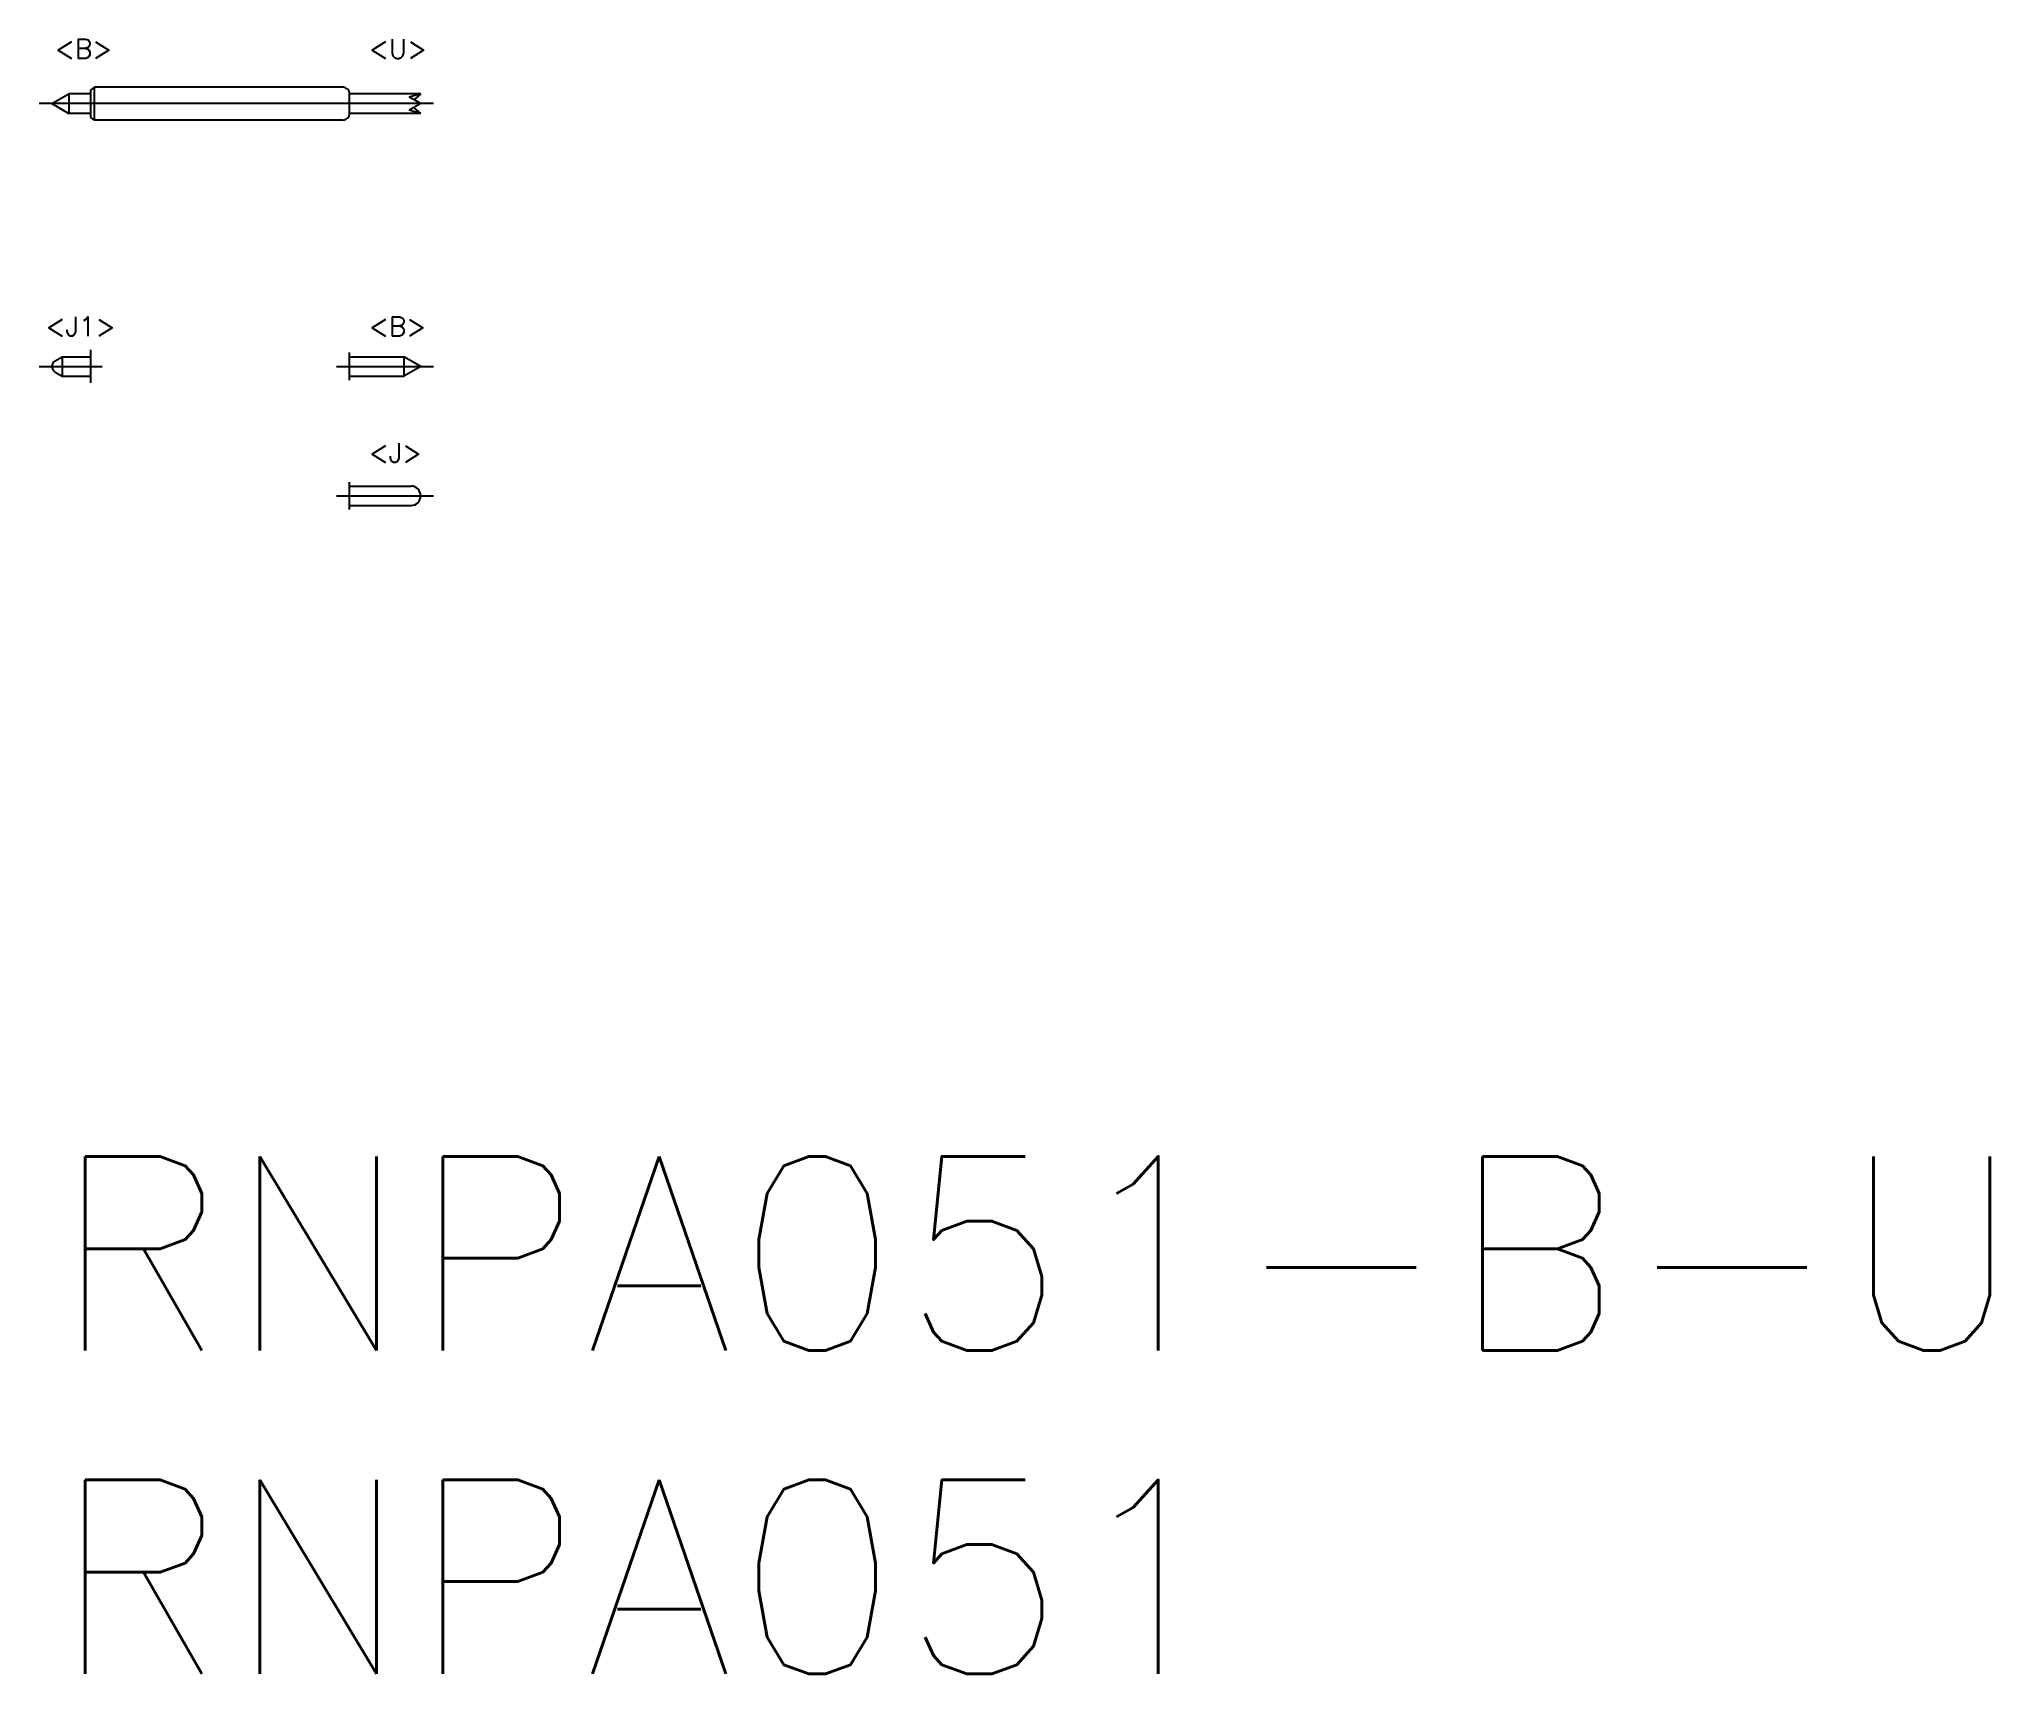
# Model space of a CAD drawing. Extents: x -0.2 to 30, y -8 to 17.3.
import ezdxf

# ---------------------------------------------------------------- set-up
doc = ezdxf.new("R2010")
doc.units = 0
doc.header["$LTSCALE"] = 0.5
doc.linetypes.add('CENTER', pattern=[50.8, 31.75, -6.35, 6.35, -6.35])
for name, color, linetype in [('MSM_CENTER', 1, 'CENTER'), ('MSM_CONTINUOUS', 7, 'CONTINUOUS'), ('MSM_PART_NUMBER', 7, 'CONTINUOUS')]:
    doc.layers.add(name, color=color, linetype=linetype)
doc.styles.get("Standard").update_dxf_attribs({"font": 'txt.shx', "height": 0.3, "bigfont": 'bigfont.shx'})

# ---------------------------------------------------------------- blocks, each defined once
blk = doc.blocks.new('*U14')
at = {"layer": 'MSM_PART_NUMBER'}
blk.add_text('RNPA051-B-U', height=3, dxfattribs=at).set_placement((0, -3))
blk = doc.blocks.new('*U15')
at = {"layer": 'MSM_PART_NUMBER'}
blk.add_text('RNPA051', height=3, dxfattribs=at).set_placement((0, -8))
blk = doc.blocks.new('*U17')
at = {"layer": 'MSM_PART_NUMBER'}
blk.add_text('<J>', height=0.3, dxfattribs=at).set_placement((4.897, 10.727))
blk = doc.blocks.new('*U18')
at = {"layer": 'MSM_PART_NUMBER'}
blk.add_text('<J1>', height=0.3, dxfattribs=at).set_placement((-0.099, 12.681))
blk = doc.blocks.new('*U19')
at = {"layer": 'MSM_PART_NUMBER'}
blk.add_text('<U>', height=0.3, dxfattribs=at).set_placement((4.897, 16.974))
blk = doc.blocks.new('*U20')
at = {"layer": 'MSM_PART_NUMBER'}
blk.add_text('<B>', height=0.3, dxfattribs=at).set_placement((4.897, 12.681))
blk = doc.blocks.new('*U21')
at = {"layer": 'MSM_PART_NUMBER'}
blk.add_text('<B>', height=0.3, dxfattribs=at).set_placement((0.045, 16.974))

msp = doc.modelspace()

# ---------------------------------------------------------------- linework, layer by layer
at = {"layer": 'MSM_CENTER'}
for p, q in [((5.9, 16.275), (-0.2, 16.275)), ((-0.2, 12.213), (0.775, 12.213)), ((4.4, 12.213), (5.9, 12.213)), ((4.4, 10.213), (5.9, 10.213))]:
    msp.add_line(p, q, dxfattribs=at)
at = {"layer": 'MSM_CONTINUOUS'}
for p, q in [((0, 16.275), (0.26, 16.425)), ((0.6, 16.425), (0.26, 16.425)), ((0.26, 16.425), (0.26, 16.125)), ((0.66, 16.53), (0.6, 16.49)), ((0.6, 16.06), (0.6, 16.49)), ((4.5, 16.53), (0.66, 16.53)), ((0.66, 16.02), (0.66, 16.53)), ((4.6, 16.12), (4.6, 16.43)), ((5.7, 16.425), (4.6, 16.425)), ((5.7, 16.425), (5.523, 16.377)), ((5.7, 16.275), (5.523, 16.377)), ((5.7, 16.425), (5.595, 16.336)), ((0, 16.275), (0.26, 16.125)), ((0.6, 16.125), (0.26, 16.125)), ((0.66, 16.02), (0.6, 16.06)), ((4.5, 16.02), (0.66, 16.02)), ((5.7, 16.125), (4.6, 16.125)), ((5.7, 16.275), (5.523, 16.172)), ((5.7, 16.125), (5.523, 16.172)), ((5.7, 16.125), (5.595, 16.214)), ((0.6, 11.958), (0.6, 12.468)), ((4.6, 12), (4.6, 12.426)), ((0.05, 12.3), (0.16, 12.363)), ((0.05, 12.126), (0.16, 12.063)), ((0.16, 12.363), (0.6, 12.363)), ((0.16, 12.363), (0.16, 12.063)), ((0.16, 12.063), (0.6, 12.063)), ((4.6, 12.363), (5.44, 12.363)), ((4.6, 12.063), (5.44, 12.063)), ((5.7, 12.213), (5.44, 12.363)), ((5.44, 12.363), (5.44, 12.063)), ((5.7, 12.213), (5.44, 12.063)), ((4.6, 10), (4.6, 10.426)), ((4.6, 10.363), (5.55, 10.363)), ((4.6, 10.063), (5.55, 10.063))]:
    msp.add_line(p, q, dxfattribs=at)
for centre, radius, start, end in [((4.5, 16.43), 0.1, 0, 90), ((4.5, 16.12), 0.1, 270, 0), ((0.1, 12.213), 0.1, 120, 240), ((5.55, 10.213), 0.15, 270, 90)]:
    msp.add_arc(centre, radius, start, end, dxfattribs=at)

# ---------------------------------------------------------------- block references
for name in ['*U21', '*U19', '*U18', '*U20', '*U17', '*U14', '*U15']:
    msp.add_blockref(name, (0, 0), dxfattribs=at)

doc.saveas('drawing.dxf')
